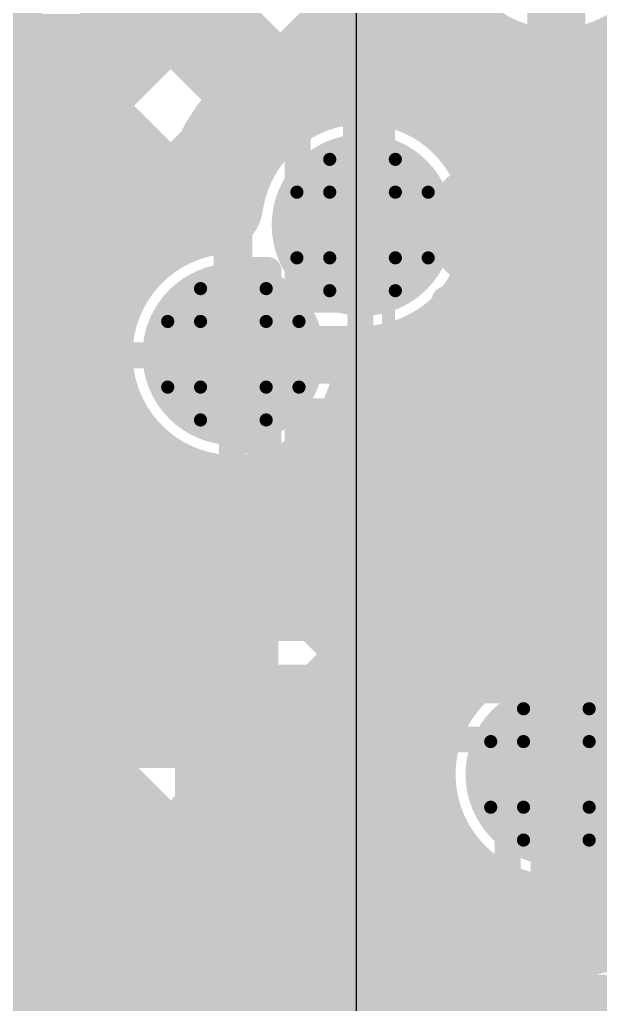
# Model space of a CAD drawing. Header units: millimetres. Extents: x 13 to 259, y -2 to 326.
# Drawn here: x 138.998 to 141.245, y 76.286 to 80.094 of the extents above; entities that cross this region are included whole.
import ezdxf

# ---------------------------------------------------------------- set-up
doc = ezdxf.new("R2010")
doc.units = ezdxf.units.MM
for name, color, linetype in [('BottomLayer', 5, 'Continuous'), ('BottomOverlay', 54, 'Continuous'), ('BottomPaste', 16, 'Continuous'), ('BottomSolder', 6, 'Continuous'), ('ConnectLayer', 7, 'Continuous'), ('DrillDrawing', 1, 'Continuous'), ('Mechanical14', 56, 'Continuous'), ('Mechanical16', 56, 'Continuous'), ('Mechanical8', 56, 'Continuous'), ('MidLayer1', 16, 'Continuous'), ('MidLayer2', 76, 'Continuous'), ('MidLayer3', 90, 'Continuous'), ('MidLayer4', 156, 'Continuous'), ('MidLayer5', 130, 'Continuous'), ('MidLayer6', 216, 'Continuous'), ('MultiLayer', 9, 'Continuous'), ('TopLayer', 1, 'Continuous'), ('TopSolder', 216, 'Continuous')]:
    doc.layers.add(name, color=color, linetype=linetype)

# ---------------------------------------------------------------- blocks, each defined once
blk = doc.blocks.new('QFN50P400X400X80_21N_S275_B_89')
at = {"layer": 'BottomLayer', "const_width": 0.2999994}
for points in [[(2.25000058, 1.00000054), (1.75000158, 1.00000054)], [(2.25000058, 0.499999), (1.75000158, 0.499999)], [(2.25000058, 0), (1.75000158, 0)], [(2.25000058, -0.499999), (1.75000158, -0.499999)], [(2.25000058, -1.00000054), (1.75000158, -1.00000054)]]:
    blk.add_lwpolyline(points, dxfattribs=at)
at = {"layer": 'BottomLayer', "const_width": 0.1499997}
for points in [[(1.675003, 1.00000054, 1), (1.82500016, 1.00000054, 1)], [(2.175002, 1.00000054, 1), (2.32499916, 1.00000054, 1)], [(1.675003, 0.499999, 1), (1.82500016, 0.499999, 1)], [(2.175002, 0.499999, 1), (2.32499916, 0.499999, 1)], [(1.675003, 0, 1), (1.82500016, 0, 1)], [(2.175002, 0, 1), (2.32499916, 0, 1)], [(1.675003, -0.499999, 1), (1.82500016, -0.499999, 1)], [(2.175002, -0.499999, 1), (2.32499916, -0.499999, 1)], [(1.675003, -1.00000054, 1), (1.82500016, -1.00000054, 1)], [(2.175002, -1.00000054, 1), (2.32499916, -1.00000054, 1)]]:
    blk.add_lwpolyline(points, format="xyb", close=True, dxfattribs=at)
at = {"layer": 'BottomOverlay', "const_width": 0.1999996}
for points in [[(2.00000108, 2.00000108), (1.49999954, 2.00000108)], [(2.00000108, 2.00000108), (2.00000108, 1.49999954)]]:
    blk.add_lwpolyline(points, dxfattribs=at)
at = {"layer": 'BottomOverlay', "const_width": 0.0999998}
for points in [[(1.95000118, 2.00000108, 1), (2.05000098, 2.00000108, 1)], [(1.95000118, 2.00000108, 1), (2.05000098, 2.00000108, 1)], [(1.95000118, 1.49999954, 1), (2.05000098, 1.49999954, 1)]]:
    blk.add_lwpolyline(points, format="xyb", close=True, dxfattribs=at)
at = {"layer": 'BottomPaste', "const_width": 0.2999994}
for points in [[(2.25000058, 1.00000054), (1.75000158, 1.00000054)], [(2.25000058, 0.499999), (1.75000158, 0.499999)], [(2.25000058, 0), (1.75000158, 0)], [(2.25000058, -0.499999), (1.75000158, -0.499999)], [(2.25000058, -1.00000054), (1.75000158, -1.00000054)]]:
    blk.add_lwpolyline(points, dxfattribs=at)
at = {"layer": 'BottomPaste', "const_width": 0.1499997}
for points in [[(1.675003, 1.00000054, 1), (1.82500016, 1.00000054, 1)], [(2.175002, 1.00000054, 1), (2.32499916, 1.00000054, 1)], [(1.675003, 0.499999, 1), (1.82500016, 0.499999, 1)], [(2.175002, 0.499999, 1), (2.32499916, 0.499999, 1)], [(1.675003, 0, 1), (1.82500016, 0, 1)], [(2.175002, 0, 1), (2.32499916, 0, 1)], [(1.675003, -0.499999, 1), (1.82500016, -0.499999, 1)], [(2.175002, -0.499999, 1), (2.32499916, -0.499999, 1)], [(1.675003, -1.00000054, 1), (1.82500016, -1.00000054, 1)], [(2.175002, -1.00000054, 1), (2.32499916, -1.00000054, 1)]]:
    blk.add_lwpolyline(points, format="xyb", close=True, dxfattribs=at)
at = {"layer": 'BottomSolder', "const_width": 0.5031994}
for points in [[(2.25000058, 1.00000054), (1.75000158, 1.00000054)], [(2.25000058, 0.499999), (1.75000158, 0.499999)], [(2.25000058, 0), (1.75000158, 0)], [(2.25000058, -0.499999), (1.75000158, -0.499999)], [(2.25000058, -1.00000054), (1.75000158, -1.00000054)]]:
    blk.add_lwpolyline(points, dxfattribs=at)
at = {"layer": 'BottomSolder', "const_width": 0.2515997}
for points in [[(1.624203, 1.00000054, 1), (1.87580016, 1.00000054, 1)], [(2.124202, 1.00000054, 1), (2.37579916, 1.00000054, 1)], [(1.624203, 0.499999, 1), (1.87580016, 0.499999, 1)], [(2.124202, 0.499999, 1), (2.37579916, 0.499999, 1)], [(1.624203, 0, 1), (1.87580016, 0, 1)], [(2.124202, 0, 1), (2.37579916, 0, 1)], [(1.624203, -0.499999, 1), (1.87580016, -0.499999, 1)], [(2.124202, -0.499999, 1), (2.37579916, -0.499999, 1)], [(1.624203, -1.00000054, 1), (1.87580016, -1.00000054, 1)], [(2.124202, -1.00000054, 1), (2.37579916, -1.00000054, 1)]]:
    blk.add_lwpolyline(points, format="xyb", close=True, dxfattribs=at)
at = {"layer": 'Mechanical14', "const_width": 0.0999998}
for points in [[(2.00000108, 2.00000108), (-2.00000108, 2.00000108)], [(2.00000108, 2.00000108), (2.00000108, -2.00000108)]]:
    blk.add_lwpolyline(points, dxfattribs=at)
at = {"layer": 'Mechanical14', "const_width": 0.0499999}
blk.add_lwpolyline([(1.9750024, 2.00000108, 1), (2.02499976, 2.00000108, 1)], format="xyb", close=True, dxfattribs=at)
blk.add_lwpolyline([(1.9750024, 2.00000108, 1), (2.02499976, 2.00000108, 1)], format="xyb", close=True, dxfattribs=at)
at = {"layer": 'Mechanical16', "const_width": 0.0499999}
blk.add_lwpolyline([(2.64999978, 2.64999978), (2.64999978, -2.64999978)], dxfattribs=at)
blk = doc.blocks.new('SAMTEC_ASP_127797_01_185')
at = {"layer": 'Mechanical14', "const_width": 0.0999998}
for points in [[(23.1648127, 5.74040254), (22.5552127, 5.74040254)], [(23.1648127, 5.74040254), (22.5552127, 5.74040254)], [(22.5552127, 5.59943254), (22.5552127, 5.74040254)], [(23.1648127, 5.59943254), (23.1648127, 5.74040254)], [(24.4348127, 5.74040254), (23.8252127, 5.74040254)], [(24.4348127, 5.74040254), (23.8252127, 5.74040254)], [(23.8252127, 5.59943254), (23.8252127, 5.74040254)], [(24.4348127, 5.59943254), (24.4348127, 5.74040254)], [(26.94941524, 5.74040254), (25.0952127, 5.74040254)], [(25.0952127, 5.59943254), (25.0952127, 5.74040254)], [(22.5552127, 5.59943254), (22.4409127, 5.59943254)], [(22.4409127, 5.24383254), (22.4409127, 5.59943254)], [(23.2791127, 5.59943254), (23.1648127, 5.59943254)], [(23.2791127, 5.24383254), (23.2791127, 5.59943254)], [(23.8252127, 5.59943254), (23.7109127, 5.59943254)], [(23.7109127, 5.24383254), (23.7109127, 5.59943254)], [(24.5491127, 5.59943254), (24.4348127, 5.59943254)], [(24.5491127, 5.24383254), (24.5491127, 5.59943254)], [(25.0952127, 5.59943254), (24.9809127, 5.59943254)], [(24.9809127, 5.24383254), (24.9809127, 5.59943254)], [(23.2791127, 5.486402539999999), (22.4409127, 5.486402539999999)], [(23.2791127, 5.486402539999999), (22.4409127, 5.486402539999999)], [(24.5491127, 5.486402539999999), (23.7109127, 5.486402539999999)], [(24.5491127, 5.486402539999999), (23.7109127, 5.486402539999999)], [(26.69541524, 5.486402539999999), (24.9809127, 5.486402539999999)], [(26.69541524, 5.486402539999999), (24.9809127, 5.486402539999999)], [(22.4409127, 5.24383254), (22.0091127, 5.24383254)], [(23.7109127, 5.24383254), (23.2791127, 5.24383254)], [(24.9809127, 5.24383254), (24.5491127, 5.24383254)], [(22.4409127, 4.91617254), (22.0091127, 4.91617254)], [(22.4409127, 4.56057254), (22.4409127, 4.91617254)], [(23.2791127, 4.56057254), (23.2791127, 4.91617254)], [(23.7109127, 4.91617254), (23.2791127, 4.91617254)], [(23.7109127, 4.56057254), (23.7109127, 4.91617254)], [(24.5491127, 4.56057254), (24.5491127, 4.91617254)], [(24.9809127, 4.91617254), (24.5491127, 4.91617254)], [(24.9809127, 4.56057254), (24.9809127, 4.91617254)], [(23.2791127, 4.67360254), (22.4409127, 4.67360254)], [(24.5491127, 4.67360254), (23.7109127, 4.67360254)], [(25.90801524, 4.67360254), (24.9809127, 4.67360254)], [(25.90801524, 2.94640254), (25.90801524, 4.67360254)], [(25.90801524, 2.94640254), (25.90801524, 4.67360254)], [(22.5552127, 4.56057254), (22.4409127, 4.56057254)], [(22.5552127, 4.41960254), (22.5552127, 4.56057254)], [(23.1648127, 4.41960254), (23.1648127, 4.56057254)], [(23.2791127, 4.56057254), (23.1648127, 4.56057254)], [(23.8252127, 4.56057254), (23.7109127, 4.56057254)], [(23.8252127, 4.41960254), (23.8252127, 4.56057254)], [(24.4348127, 4.41960254), (24.4348127, 4.56057254)], [(24.5491127, 4.56057254), (24.4348127, 4.56057254)], [(25.0952127, 4.56057254), (24.9809127, 4.56057254)], [(25.0952127, 4.41960254), (25.0952127, 4.56057254)], [(23.1648127, 4.41960254), (22.5552127, 4.41960254)], [(24.4348127, 4.41960254), (23.8252127, 4.41960254)], [(25.6540127, 4.41960254), (25.0952127, 4.41960254)], [(25.6540127, 3.20040254), (25.6540127, 4.41960254)], [(25.6540127, 3.20040254), (25.6540127, 4.41960254)]]:
    blk.add_lwpolyline(points, dxfattribs=at)
at = {"layer": 'Mechanical14', "const_width": 0.0499999}
for points in [[(22.53021402, 5.74040254, 1), (22.58021138, 5.74040254, 1)], [(22.53021402, 5.74040254, 1), (22.58021138, 5.74040254, 1)], [(22.53021402, 5.74040254, 1), (22.58021138, 5.74040254, 1)], [(23.13981402, 5.74040254, 1), (23.18981138, 5.74040254, 1)], [(23.13981402, 5.74040254, 1), (23.18981138, 5.74040254, 1)], [(23.13981402, 5.74040254, 1), (23.18981138, 5.74040254, 1)], [(23.80021402, 5.74040254, 1), (23.85021138, 5.74040254, 1)], [(23.80021402, 5.74040254, 1), (23.85021138, 5.74040254, 1)], [(23.80021402, 5.74040254, 1), (23.85021138, 5.74040254, 1)], [(24.40981402, 5.74040254, 1), (24.45981138, 5.74040254, 1)], [(24.40981402, 5.74040254, 1), (24.45981138, 5.74040254, 1)], [(24.40981402, 5.74040254, 1), (24.45981138, 5.74040254, 1)], [(25.07021402, 5.74040254, 1), (25.12021138, 5.74040254, 1)], [(25.07021402, 5.74040254, 1), (25.12021138, 5.74040254, 1)], [(22.41591402, 5.59943254, 1), (22.46591138, 5.59943254, 1)], [(22.41591402, 5.59943254, 1), (22.46591138, 5.59943254, 1)], [(22.53021402, 5.59943254, 1), (22.58021138, 5.59943254, 1)], [(22.53021402, 5.59943254, 1), (22.58021138, 5.59943254, 1)], [(23.13981402, 5.59943254, 1), (23.18981138, 5.59943254, 1)], [(23.13981402, 5.59943254, 1), (23.18981138, 5.59943254, 1)], [(23.25411402, 5.59943254, 1), (23.30411138, 5.59943254, 1)], [(23.25411402, 5.59943254, 1), (23.30411138, 5.59943254, 1)], [(23.68591402, 5.59943254, 1), (23.73591138, 5.59943254, 1)], [(23.68591402, 5.59943254, 1), (23.73591138, 5.59943254, 1)], [(23.80021402, 5.59943254, 1), (23.85021138, 5.59943254, 1)], [(23.80021402, 5.59943254, 1), (23.85021138, 5.59943254, 1)], [(24.40981402, 5.59943254, 1), (24.45981138, 5.59943254, 1)], [(24.40981402, 5.59943254, 1), (24.45981138, 5.59943254, 1)], [(24.52411402, 5.59943254, 1), (24.57411138, 5.59943254, 1)], [(24.52411402, 5.59943254, 1), (24.57411138, 5.59943254, 1)], [(24.95591402, 5.59943254, 1), (25.00591138, 5.59943254, 1)], [(24.95591402, 5.59943254, 1), (25.00591138, 5.59943254, 1)], [(25.07021402, 5.59943254, 1), (25.12021138, 5.59943254, 1)], [(25.07021402, 5.59943254, 1), (25.12021138, 5.59943254, 1)], [(22.41591402, 5.486402539999999, 1), (22.46591138, 5.486402539999999, 1)], [(22.41591402, 5.486402539999999, 1), (22.46591138, 5.486402539999999, 1)], [(23.25411402, 5.486402539999999, 1), (23.30411138, 5.486402539999999, 1)], [(23.25411402, 5.486402539999999, 1), (23.30411138, 5.486402539999999, 1)], [(23.68591402, 5.486402539999999, 1), (23.73591138, 5.486402539999999, 1)], [(23.68591402, 5.486402539999999, 1), (23.73591138, 5.486402539999999, 1)], [(24.52411402, 5.486402539999999, 1), (24.57411138, 5.486402539999999, 1)], [(24.52411402, 5.486402539999999, 1), (24.57411138, 5.486402539999999, 1)], [(24.95591402, 5.486402539999999, 1), (25.00591138, 5.486402539999999, 1)], [(24.95591402, 5.486402539999999, 1), (25.00591138, 5.486402539999999, 1)], [(22.41591402, 5.24383254, 1), (22.46591138, 5.24383254, 1)], [(22.41591402, 5.24383254, 1), (22.46591138, 5.24383254, 1)], [(23.25411402, 5.24383254, 1), (23.30411138, 5.24383254, 1)], [(23.25411402, 5.24383254, 1), (23.30411138, 5.24383254, 1)], [(23.68591402, 5.24383254, 1), (23.73591138, 5.24383254, 1)], [(23.68591402, 5.24383254, 1), (23.73591138, 5.24383254, 1)], [(24.52411402, 5.24383254, 1), (24.57411138, 5.24383254, 1)], [(24.52411402, 5.24383254, 1), (24.57411138, 5.24383254, 1)], [(24.95591402, 5.24383254, 1), (25.00591138, 5.24383254, 1)], [(24.95591402, 5.24383254, 1), (25.00591138, 5.24383254, 1)], [(22.41591402, 4.91617254, 1), (22.46591138, 4.91617254, 1)], [(22.41591402, 4.91617254, 1), (22.46591138, 4.91617254, 1)], [(23.25411402, 4.91617254, 1), (23.30411138, 4.91617254, 1)], [(23.25411402, 4.91617254, 1), (23.30411138, 4.91617254, 1)], [(23.68591402, 4.91617254, 1), (23.73591138, 4.91617254, 1)], [(23.68591402, 4.91617254, 1), (23.73591138, 4.91617254, 1)], [(24.52411402, 4.91617254, 1), (24.57411138, 4.91617254, 1)], [(24.52411402, 4.91617254, 1), (24.57411138, 4.91617254, 1)], [(24.95591402, 4.91617254, 1), (25.00591138, 4.91617254, 1)], [(24.95591402, 4.91617254, 1), (25.00591138, 4.91617254, 1)], [(22.41591402, 4.67360254, 1), (22.46591138, 4.67360254, 1)], [(23.25411402, 4.67360254, 1), (23.30411138, 4.67360254, 1)], [(23.68591402, 4.67360254, 1), (23.73591138, 4.67360254, 1)], [(24.52411402, 4.67360254, 1), (24.57411138, 4.67360254, 1)], [(24.95591402, 4.67360254, 1), (25.00591138, 4.67360254, 1)], [(25.88301656, 4.67360254, 1), (25.93301392, 4.67360254, 1)], [(25.88301656, 4.67360254, 1), (25.93301392, 4.67360254, 1)], [(25.88301656, 4.67360254, 1), (25.93301392, 4.67360254, 1)], [(22.41591402, 4.56057254, 1), (22.46591138, 4.56057254, 1)], [(22.41591402, 4.56057254, 1), (22.46591138, 4.56057254, 1)], [(22.53021402, 4.56057254, 1), (22.58021138, 4.56057254, 1)], [(22.53021402, 4.56057254, 1), (22.58021138, 4.56057254, 1)], [(23.13981402, 4.56057254, 1), (23.18981138, 4.56057254, 1)], [(23.13981402, 4.56057254, 1), (23.18981138, 4.56057254, 1)], [(23.25411402, 4.56057254, 1), (23.30411138, 4.56057254, 1)], [(23.25411402, 4.56057254, 1), (23.30411138, 4.56057254, 1)], [(23.68591402, 4.56057254, 1), (23.73591138, 4.56057254, 1)], [(23.68591402, 4.56057254, 1), (23.73591138, 4.56057254, 1)], [(23.80021402, 4.56057254, 1), (23.85021138, 4.56057254, 1)], [(23.80021402, 4.56057254, 1), (23.85021138, 4.56057254, 1)], [(24.40981402, 4.56057254, 1), (24.45981138, 4.56057254, 1)], [(24.40981402, 4.56057254, 1), (24.45981138, 4.56057254, 1)], [(24.52411402, 4.56057254, 1), (24.57411138, 4.56057254, 1)], [(24.52411402, 4.56057254, 1), (24.57411138, 4.56057254, 1)], [(24.95591402, 4.56057254, 1), (25.00591138, 4.56057254, 1)], [(24.95591402, 4.56057254, 1), (25.00591138, 4.56057254, 1)], [(25.07021402, 4.56057254, 1), (25.12021138, 4.56057254, 1)], [(25.07021402, 4.56057254, 1), (25.12021138, 4.56057254, 1)], [(22.53021402, 4.41960254, 1), (22.58021138, 4.41960254, 1)], [(22.53021402, 4.41960254, 1), (22.58021138, 4.41960254, 1)], [(23.13981402, 4.41960254, 1), (23.18981138, 4.41960254, 1)], [(23.13981402, 4.41960254, 1), (23.18981138, 4.41960254, 1)], [(23.80021402, 4.41960254, 1), (23.85021138, 4.41960254, 1)], [(23.80021402, 4.41960254, 1), (23.85021138, 4.41960254, 1)], [(24.40981402, 4.41960254, 1), (24.45981138, 4.41960254, 1)], [(24.40981402, 4.41960254, 1), (24.45981138, 4.41960254, 1)], [(25.07021402, 4.41960254, 1), (25.12021138, 4.41960254, 1)], [(25.07021402, 4.41960254, 1), (25.12021138, 4.41960254, 1)], [(25.62901402, 4.41960254, 1), (25.67901138, 4.41960254, 1)], [(25.62901402, 4.41960254, 1), (25.67901138, 4.41960254, 1)], [(25.62901402, 4.41960254, 1), (25.67901138, 4.41960254, 1)]]:
    blk.add_lwpolyline(points, format="xyb", close=True, dxfattribs=at)
at = {"layer": 'Mechanical8', "const_width": 0.0999998}
for points in [[(22.2250127, 3.17500254), (22.2250127, 4.17500308)], [(23.4950127, 3.17500254), (23.4950127, 4.17500308)], [(24.7650127, 3.17500254), (24.7650127, 4.17500308)]]:
    blk.add_lwpolyline(points, dxfattribs=at)
at = {"layer": 'Mechanical8', "const_width": 0.0499999}
for points in [[(22.20001402, 4.17500308, 1), (22.25001138, 4.17500308, 1)], [(23.47001402, 4.17500308, 1), (23.52001138, 4.17500308, 1)], [(24.74001402, 4.17500308, 1), (24.79001138, 4.17500308, 1)]]:
    blk.add_lwpolyline(points, format="xyb", close=True, dxfattribs=at)

msp = doc.modelspace()

# ---------------------------------------------------------------- linework, layer by layer
at = {"layer": 'BottomLayer', "const_width": 0.22352}
for points in [[(141.07504678, 79.80001057999999), (141.07504678, 80.45000927999999)], [(140.32504574, 79.30000904), (141.07504678, 79.30000904)], [(139.82504674, 78.80001004), (139.82680696, 78.79824982)], [(141.07328656, 78.79824982), (141.07504678, 78.80001004)], [(139.82680696, 78.79824982), (141.07328656, 78.79824982)], [(141.07504678, 77.17500948), (141.07504678, 77.8000095)]]:
    msp.add_lwpolyline(points, dxfattribs=at)
at = {"layer": 'BottomLayer'}
for points, const_width in [([(141.01916678, 79.80001057999999, 1), (141.13092678, 79.80001057999999, 1)], 0.11176), ([(140.20004726, 79.30000904, 1), (140.45004422, 79.30000904, 1)], 0.2499995), ([(140.26916574, 79.30000904, 1), (140.38092574, 79.30000904, 1)], 0.11176), ([(141.01916678, 79.30000904, 1), (141.13092678, 79.30000904, 1)], 0.11176), ([(139.70004826, 78.80001004, 1), (139.95004522, 78.80001004, 1)], 0.2499995), ([(139.76916674, 78.80001004, 1), (139.88092674, 78.80001004, 1)], 0.11176), ([(141.01916678, 78.80001004, 1), (141.13092678, 78.80001004, 1)], 0.11176), ([(139.77092696, 78.79824982, 1), (139.88268696, 78.79824982, 1)], 0.11176), ([(139.77092696, 78.79824982, 1), (139.88268696, 78.79824982, 1)], 0.11176), ([(141.01740656, 78.79824982, 1), (141.12916656, 78.79824982, 1)], 0.11176), ([(141.01740656, 78.79824982, 1), (141.12916656, 78.79824982, 1)], 0.11176), ([(141.01916678, 77.8000095, 1), (141.13092678, 77.8000095, 1)], 0.11176), ([(140.9500483, 77.17500948, 1), (141.20004526, 77.17500948, 1)], 0.2499995), ([(141.01916678, 77.17500948, 1), (141.13092678, 77.17500948, 1)], 0.11176)]:
    msp.add_lwpolyline(points, format="xyb", close=True, dxfattribs=dict(at, const_width=const_width))
at = {"layer": 'BottomSolder'}
msp.add_line((140.30004706, 81.45000981999999), (140.30004706, 76.10001036), dxfattribs=at)
at = {"layer": 'BottomSolder', "const_width": 0.3515995}
for points in [[(140.14924726, 79.30000904, 1), (140.50084422, 79.30000904, 1)], [(139.64924826, 78.80001004, 1), (140.00084522, 78.80001004, 1)], [(140.8992483, 77.17500948, 1), (141.25084526, 77.17500948, 1)]]:
    msp.add_lwpolyline(points, format="xyb", close=True, dxfattribs=at)
at = {"layer": 'ConnectLayer'}
msp.add_line((140.30004706, 81.45000981999999), (140.30004706, 76.10001036), dxfattribs=at)
at = {"layer": 'ConnectLayer', "const_width": 0.3999992}
for points in [[(118.79255896, 97.58180128), (145.13870388, 71.23565636)], [(118.79255896, 97.58180128), (145.13870388, 71.23565636)], [(127.29691838, 92.47143304), (139.9856992, 79.78265222)], [(127.29691838, 92.47143304), (139.9856992, 79.78265222)], [(130.1785306, 89.58982082), (139.9856992, 79.78265222)], [(128.48153628, 87.8928265), (140.7885805, 75.58577973999999)], [(133.52060926, 87.09626979999999), (144.7915951, 75.82528396)], [(133.52060926, 87.09626979999999), (144.7915951, 75.82528396)], [(133.52060926, 87.09626979999999), (140.98912874, 79.62775031999999)], [(134.02774566, 84.89207812), (139.58213892, 79.33768486)], [(134.02774566, 84.89207812), (139.58213892, 79.33768486)], [(134.02774566, 84.89207812), (139.58213892, 79.33768486)], [(131.70556336, 73.15715619999999), (143.17096842, 84.62256126)], [(131.70556336, 73.15715619999999), (143.17096842, 84.62256126)], [(137.91341734, 79.36501018), (143.17096842, 84.62256126)], [(137.48464756, 78.08771275999999), (143.46211338, 84.06517858)], [(137.48464756, 78.08771275999999), (143.46211338, 84.06517858)], [(138.76194498, 79.36501018), (143.46211338, 84.06517858)], [(134.07191626, 83.99949926), (139.23610456, 78.83531095999999)], [(134.07191626, 83.99949926), (139.23610456, 78.83531095999999)], [(134.07191626, 83.99949926), (139.23610456, 78.83531095999999)], [(133.8316983, 83.39118958), (141.48518566, 75.73770222)], [(133.8316983, 83.39118958), (141.48518566, 75.73770222)], [(133.8316983, 83.39118958), (140.98504696, 76.23784092)], [(136.17410662, 82.74571716), (139.58213892, 79.33768486)], [(137.02263426, 82.74571716), (139.9856992, 79.78265222)], [(137.8711619, 82.74571716), (141.25186888, 79.36501018)], [(134.1341869, 75.58577973999999), (140.98504696, 82.4366398)], [(141.34116004, 77.70158703999999), (145.5246137, 81.88504069999999)], [(141.34116004, 77.70158703999999), (145.5246137, 81.88504069999999)], [(137.48464756, 78.08771275999999), (140.98504696, 81.58811216)], [(135.09752, 73.15500227999999), (143.25594666, 81.31342894)], [(135.09752, 73.15500227999999), (143.25594666, 81.31342894)], [(141.3075279, 79.36501018), (143.25594666, 81.31342894)], [(135.5460586, 72.75501324), (143.85152586, 81.0604805)], [(135.5460586, 72.75501324), (143.85152586, 81.0604805)], [(140.0839718, 79.83850936), (140.51373472, 80.26827228)], [(140.0839718, 79.83850936), (140.51373472, 80.26827228)], [(140.0839718, 79.83850936), (140.51373472, 80.26827228)], [(140.0839718, 79.83850936), (140.51373472, 80.26827228)], [(140.77528868, 79.68129859999999), (140.96445772, 79.87046764)], [(140.77528868, 79.68129859999999), (140.96445772, 79.87046764)], [(140.77528868, 79.68129859999999), (140.96445772, 79.87046764)], [(140.77528868, 79.68129859999999), (140.96445772, 79.87046764)], [(136.29852598, 70.9618977), (145.12364422, 79.78701594)], [(136.29852598, 70.9618977), (145.12364422, 79.78701594)], [(140.98504696, 78.03854598), (140.98504696, 79.5614741)], [(139.5839728, 79.33851036), (139.78654542, 79.54108298)], [(139.5839728, 79.33851036), (139.78654542, 79.54108298)], [(139.5839728, 79.33851036), (139.78654542, 79.54108298)], [(139.5839728, 79.33851036), (139.78654542, 79.54108298)], [(137.89431908, 79.36501018), (139.23557878, 79.36501018)], [(140.911453, 79.36501018), (142.4855799, 79.36501018)], [(137.52829746, 75.58577973999999), (140.98504696, 79.04252924)], [(137.88413368, 77.63867124), (139.28654642, 79.04108398)], [(137.88413368, 77.63867124), (139.28654642, 79.04108398)], [(137.88413368, 77.63867124), (139.28654642, 79.04108398)], [(140.80768892, 78.9606625), (143.76390602, 76.0044454)], [(140.80768892, 78.9606625), (143.76390602, 76.0044454)], [(140.80768892, 78.9606625), (140.98504696, 78.78330446)], [(137.89431908, 78.82501126), (139.23557878, 78.82501126)], [(139.1997216, 68.24001338), (139.1997216, 78.82501126)], [(140.67501202, 78.82501126), (142.4855799, 78.82501126)], [(140.999718, 77.76017976), (140.999718, 78.82501126)], [(140.3997192, 68.24001338), (140.3997192, 78.66640604)], [(137.8615861, 78.5998428), (139.2700415, 78.5998428)], [(140.38005198, 78.5998428), (142.52004262, 78.5998428)], [(140.36272156, 78.55710221999999), (141.16112992, 77.75869386)], [(140.36272156, 78.55710221999999), (141.16112992, 77.75869386)], [(140.36272156, 78.55710221999999), (140.99775966, 77.92206412)], [(136.426956, 75.33296591999999), (139.44375718, 78.3497671)], [(136.426956, 75.33296591999999), (139.44375718, 78.3497671)], [(136.67976982, 75.58577973999999), (139.44375718, 78.3497671)], [(138.3768251, 75.58577973999999), (140.98504696, 78.19400159999999)], [(139.7997204, 68.24001338), (139.7997204, 78.21055478)], [(139.86034766, 78.21106786), (140.57820754, 77.49320798)], [(139.86034766, 78.21106786), (140.57820754, 77.49320798)], [(139.86034766, 78.21106786), (140.57820754, 77.49320798)], [(138.92619154, 77.999844), (141.51154832, 77.999844)], [(137.88338438, 77.64244822), (143.4619559, 72.0638767)], [(137.88338438, 77.64244822), (143.4619559, 72.0638767)], [(137.88338438, 77.64244822), (139.94005286, 75.58577973999999)], [(139.15146414, 77.3998452), (140.52956654, 77.3998452)], [(135.90564894, 72.26607594), (140.54846922, 76.90889622)], [(135.90564894, 72.26607594), (140.54846922, 76.90889622)], [(139.22535274, 75.58577973999999), (140.54846922, 76.90889622)], [(68.24004386, 76.79984639999999), (140.61968828, 76.79984639999999)], [(141.39324528, 76.67817024), (141.8162137, 76.25520182)], [(141.39324528, 76.67817024), (141.8162137, 76.25520182)], [(136.16685238, 71.67875174), (141.07311384, 76.58501319999999)], [(136.16685238, 71.67875174), (141.07311384, 76.58501319999999)], [(140.98504696, 75.58577973999999), (140.98504696, 76.59191437999999)], [(140.999718, 68.24001338), (140.999718, 76.5898392)], [(140.07388038, 75.58577973999999), (140.98504696, 76.49694631999999)], [(68.24004386, 76.1998476), (141.72486514, 76.1998476)]]:
    msp.add_lwpolyline(points, dxfattribs=at)
at = {"layer": 'ConnectLayer'}
for points, const_width in [([(141.6650456, 80.45000927999999, 1), (140.48504796, 80.45000927999999, 1)], 0.3999992), ([(141.6650456, 80.45000927999999, 1), (140.48504796, 80.45000927999999, 1)], 0.3999992), ([(141.6650456, 80.45000927999999, 1), (140.48504796, 80.45000927999999, 1)], 0.3999992), ([(140.41373492, 80.26827228, 1), (140.61373452, 80.26827228, 1)], 0.1999996), ([(140.41373492, 80.26827228, 1), (140.61373452, 80.26827228, 1)], 0.1999996), ([(140.41373492, 80.26827228, 1), (140.61373452, 80.26827228, 1)], 0.1999996), ([(140.41373492, 80.26827228, 1), (140.61373452, 80.26827228, 1)], 0.1999996), ([(140.86445792, 79.87046764, 1), (141.06445752, 79.87046764, 1)], 0.1999996), ([(140.86445792, 79.87046764, 1), (141.06445752, 79.87046764, 1)], 0.1999996), ([(140.86445792, 79.87046764, 1), (141.06445752, 79.87046764, 1)], 0.1999996), ([(140.86445792, 79.87046764, 1), (141.06445752, 79.87046764, 1)], 0.1999996), ([(140.89939816, 79.86487964, 1), (141.09939776, 79.86487964, 1)], 0.1999996), ([(140.89939816, 79.86487964, 1), (141.09939776, 79.86487964, 1)], 0.1999996), ([(140.89939816, 79.86487964, 1), (141.09939776, 79.86487964, 1)], 0.1999996), ([(139.983972, 79.83850936, 1), (140.1839716, 79.83850936, 1)], 0.1999996), ([(139.983972, 79.83850936, 1), (140.1839716, 79.83850936, 1)], 0.1999996), ([(139.983972, 79.83850936, 1), (140.1839716, 79.83850936, 1)], 0.1999996), ([(139.983972, 79.83850936, 1), (140.1839716, 79.83850936, 1)], 0.1999996), ([(139.8856994, 79.78265222, 1), (140.085699, 79.78265222, 1)], 0.1999996), ([(139.8856994, 79.78265222, 1), (140.085699, 79.78265222, 1)], 0.1999996), ([(139.8856994, 79.78265222, 1), (140.085699, 79.78265222, 1)], 0.1999996), ([(139.8856994, 79.78265222, 1), (140.085699, 79.78265222, 1)], 0.1999996), ([(140.92906028, 79.77500936, 1), (141.12905988, 79.77500936, 1)], 0.1999996), ([(140.92906028, 79.77500936, 1), (141.12905988, 79.77500936, 1)], 0.1999996), ([(140.92906028, 79.77500936, 1), (141.12905988, 79.77500936, 1)], 0.1999996), ([(140.92906028, 79.77500936, 1), (141.12905988, 79.77500936, 1)], 0.1999996), ([(140.67528888, 79.68129859999999, 1), (140.87528848, 79.68129859999999, 1)], 0.1999996), ([(140.67528888, 79.68129859999999, 1), (140.87528848, 79.68129859999999, 1)], 0.1999996), ([(140.67528888, 79.68129859999999, 1), (140.87528848, 79.68129859999999, 1)], 0.1999996), ([(140.67528888, 79.68129859999999, 1), (140.87528848, 79.68129859999999, 1)], 0.1999996), ([(140.88912894, 79.62775031999999, 1), (141.08912854, 79.62775031999999, 1)], 0.1999996), ([(140.88504716, 79.5614741, 1), (141.08504676, 79.5614741, 1)], 0.1999996), ([(140.88504716, 79.5614741, 1), (141.08504676, 79.5614741, 1)], 0.1999996), ([(140.88504716, 79.5614741, 1), (141.08504676, 79.5614741, 1)], 0.1999996), ([(139.68654562, 79.54108298, 1), (139.88654522, 79.54108298, 1)], 0.1999996), ([(139.68654562, 79.54108298, 1), (139.88654522, 79.54108298, 1)], 0.1999996), ([(139.68654562, 79.54108298, 1), (139.88654522, 79.54108298, 1)], 0.1999996), ([(139.68654562, 79.54108298, 1), (139.88654522, 79.54108298, 1)], 0.1999996), ([(139.13557898, 79.36501018, 1), (139.33557858, 79.36501018, 1)], 0.1999996), ([(139.13557898, 79.36501018, 1), (139.33557858, 79.36501018, 1)], 0.1999996), ([(139.13557898, 79.36501018, 1), (139.33557858, 79.36501018, 1)], 0.1999996), ([(139.64105422, 79.38399921999999, 1), (139.84105382, 79.38399921999999, 1)], 0.1999996), ([(139.64105422, 79.38399921999999, 1), (139.84105382, 79.38399921999999, 1)], 0.1999996), ([(139.64105422, 79.38399921999999, 1), (139.84105382, 79.38399921999999, 1)], 0.1999996), ([(139.64105422, 79.38399921999999, 1), (139.84105382, 79.38399921999999, 1)], 0.1999996), ([(139.64105676, 79.38400175999999, 1), (139.84105636, 79.38400175999999, 1)], 0.1999996), ([(139.64105676, 79.38400175999999, 1), (139.84105636, 79.38400175999999, 1)], 0.1999996), ([(139.64105676, 79.38400175999999, 1), (139.84105636, 79.38400175999999, 1)], 0.1999996), ([(139.64105676, 79.38400175999999, 1), (139.84105636, 79.38400175999999, 1)], 0.1999996), ([(140.8114532, 79.36501018, 1), (141.0114528, 79.36501018, 1)], 0.1999996), ([(140.8114532, 79.36501018, 1), (141.0114528, 79.36501018, 1)], 0.1999996), ([(141.15186908, 79.36501018, 1), (141.35186868, 79.36501018, 1)], 0.1999996), ([(141.2075281, 79.36501018, 1), (141.4075277, 79.36501018, 1)], 0.1999996), ([(139.48213912, 79.33768486, 1), (139.68213872, 79.33768486, 1)], 0.1999996), ([(139.48213912, 79.33768486, 1), (139.68213872, 79.33768486, 1)], 0.1999996), ([(139.48213912, 79.33768486, 1), (139.68213872, 79.33768486, 1)], 0.1999996), ([(139.48213912, 79.33768486, 1), (139.68213872, 79.33768486, 1)], 0.1999996), ([(139.483973, 79.33851036, 1), (139.6839726, 79.33851036, 1)], 0.1999996), ([(139.483973, 79.33851036, 1), (139.6839726, 79.33851036, 1)], 0.1999996), ([(139.483973, 79.33851036, 1), (139.6839726, 79.33851036, 1)], 0.1999996), ([(139.483973, 79.33851036, 1), (139.6839726, 79.33851036, 1)], 0.1999996), ([(139.40282, 79.29424578, 1), (139.6028196, 79.29424578, 1)], 0.1999996), ([(139.40282, 79.29424578, 1), (139.6028196, 79.29424578, 1)], 0.1999996), ([(139.40282, 79.29424578, 1), (139.6028196, 79.29424578, 1)], 0.1999996), ([(140.81504476, 79.30000904, 1), (141.01504436, 79.30000904, 1)], 0.1999996), ([(140.81504476, 79.30000904, 1), (141.01504436, 79.30000904, 1)], 0.1999996), ([(140.81504476, 79.30000904, 1), (141.01504436, 79.30000904, 1)], 0.1999996), ([(140.81504476, 79.30000904, 1), (141.01504436, 79.30000904, 1)], 0.1999996), ([(140.81504476, 79.30000904, 1), (141.01504436, 79.30000904, 1)], 0.1999996), ([(140.81504476, 79.30000904, 1), (141.01504436, 79.30000904, 1)], 0.1999996), ([(139.18654662, 79.04108398, 1), (139.38654622, 79.04108398, 1)], 0.1999996), ([(139.18654662, 79.04108398, 1), (139.38654622, 79.04108398, 1)], 0.1999996), ([(139.18654662, 79.04108398, 1), (139.38654622, 79.04108398, 1)], 0.1999996), ([(140.88504716, 79.04252924, 1), (141.08504676, 79.04252924, 1)], 0.1999996), ([(140.70768912, 78.9606625, 1), (140.90768872, 78.9606625, 1)], 0.1999996), ([(140.70768912, 78.9606625, 1), (140.90768872, 78.9606625, 1)], 0.1999996), ([(140.70768912, 78.9606625, 1), (140.90768872, 78.9606625, 1)], 0.1999996), ([(139.13610476, 78.83531095999999, 1), (139.33610436, 78.83531095999999, 1)], 0.1999996), ([(139.13610476, 78.83531095999999, 1), (139.33610436, 78.83531095999999, 1)], 0.1999996), ([(139.13610476, 78.83531095999999, 1), (139.33610436, 78.83531095999999, 1)], 0.1999996), ([(139.0997218, 78.82501126, 1), (139.2997214, 78.82501126, 1)], 0.1999996), ([(139.13557898, 78.82501126, 1), (139.33557858, 78.82501126, 1)], 0.1999996), ([(139.13557898, 78.82501126, 1), (139.33557858, 78.82501126, 1)], 0.1999996), ([(140.57501222, 78.82501126, 1), (140.77501182, 78.82501126, 1)], 0.1999996), ([(140.57501222, 78.82501126, 1), (140.77501182, 78.82501126, 1)], 0.1999996), ([(140.8997182, 78.82501126, 1), (141.0997178, 78.82501126, 1)], 0.1999996), ([(140.88504716, 78.78330446, 1), (141.08504676, 78.78330446, 1)], 0.1999996), ([(140.30903612, 78.71601731999999, 1), (140.50903572, 78.71601731999999, 1)], 0.1999996), ([(140.30903612, 78.71601731999999, 1), (140.50903572, 78.71601731999999, 1)], 0.1999996), ([(140.30903612, 78.71601731999999, 1), (140.50903572, 78.71601731999999, 1)], 0.1999996), ([(140.30903612, 78.71601731999999, 1), (140.50903572, 78.71601731999999, 1)], 0.1999996), ([(140.30903866, 78.71601986, 1), (140.50903826, 78.71601986, 1)], 0.1999996), ([(140.30903866, 78.71601986, 1), (140.50903826, 78.71601986, 1)], 0.1999996), ([(140.30903866, 78.71601986, 1), (140.50903826, 78.71601986, 1)], 0.1999996), ([(140.30903866, 78.71601986, 1), (140.50903826, 78.71601986, 1)], 0.1999996), ([(140.2997194, 78.66640604, 1), (140.499719, 78.66640604, 1)], 0.1999996), ([(139.1700417, 78.5998428, 1), (139.3700413, 78.5998428, 1)], 0.1999996), ([(140.28005218, 78.5998428, 1), (140.48005178, 78.5998428, 1)], 0.1999996), ([(140.26272176, 78.55710221999999, 1), (140.46272136, 78.55710221999999, 1)], 0.1999996), ([(140.26272176, 78.55710221999999, 1), (140.46272136, 78.55710221999999, 1)], 0.1999996), ([(140.26272176, 78.55710221999999, 1), (140.46272136, 78.55710221999999, 1)], 0.1999996), ([(139.34375738, 78.3497671, 1), (139.54375698, 78.3497671, 1)], 0.1999996), ([(139.34375738, 78.3497671, 1), (139.54375698, 78.3497671, 1)], 0.1999996), ([(139.34375738, 78.3497671, 1), (139.54375698, 78.3497671, 1)], 0.1999996), ([(139.6997206, 78.21055478, 1), (139.8997202, 78.21055478, 1)], 0.1999996), ([(139.76034786, 78.21106786, 1), (139.96034746, 78.21106786, 1)], 0.1999996), ([(139.76034786, 78.21106786, 1), (139.96034746, 78.21106786, 1)], 0.1999996), ([(139.76034786, 78.21106786, 1), (139.96034746, 78.21106786, 1)], 0.1999996), ([(140.88504716, 78.19400159999999, 1), (141.08504676, 78.19400159999999, 1)], 0.1999996), ([(139.16504806, 77.5257149, 1), (137.98505042, 77.5257149, 1)], 0.3999992), ([(140.88504716, 78.03854598, 1), (141.08504676, 78.03854598, 1)], 0.1999996), ([(140.88504716, 78.03854598, 1), (141.08504676, 78.03854598, 1)], 0.1999996), ([(140.88504716, 78.03854598, 1), (141.08504676, 78.03854598, 1)], 0.1999996), ([(138.82619174, 77.999844, 1), (139.02619134, 77.999844, 1)], 0.1999996), ([(140.89775986, 77.92206412, 1), (141.09775946, 77.92206412, 1)], 0.1999996), ([(140.92906028, 77.82501072, 1), (141.12905988, 77.82501072, 1)], 0.1999996), ([(140.92906028, 77.82501072, 1), (141.12905988, 77.82501072, 1)], 0.1999996), ([(141.6650456, 77.17500948, 1), (140.48504796, 77.17500948, 1)], 0.3999992), ([(141.6650456, 77.17500948, 1), (140.48504796, 77.17500948, 1)], 0.3999992), ([(141.6650456, 77.17500948, 1), (140.48504796, 77.17500948, 1)], 0.3999992), ([(140.8997182, 77.76017976, 1), (141.0997178, 77.76017976, 1)], 0.1999996), ([(140.90615202, 77.76097224, 1), (141.10615162, 77.76097224, 1)], 0.1999996), ([(141.06113012, 77.75869386, 1), (141.26112972, 77.75869386, 1)], 0.1999996), ([(141.06113012, 77.75869386, 1), (141.26112972, 77.75869386, 1)], 0.1999996), ([(141.24116024, 77.70158703999999, 1), (141.44115984, 77.70158703999999, 1)], 0.1999996), ([(141.24116024, 77.70158703999999, 1), (141.44115984, 77.70158703999999, 1)], 0.1999996), ([(139.06504826, 77.5257149, 1), (139.26504786, 77.5257149, 1)], 0.1999996), ([(140.47820774, 77.49320798, 1), (140.67820734, 77.49320798, 1)], 0.1999996), ([(140.47820774, 77.49320798, 1), (140.67820734, 77.49320798, 1)], 0.1999996), ([(140.47820774, 77.49320798, 1), (140.67820734, 77.49320798, 1)], 0.1999996), ([(139.05146434, 77.3998452, 1), (139.25146394, 77.3998452, 1)], 0.1999996), ([(140.42956674, 77.3998452, 1), (140.62956634, 77.3998452, 1)], 0.1999996), ([(140.38504816, 77.17500948, 1), (140.58504776, 77.17500948, 1)], 0.1999996), ([(140.38504816, 77.17500948, 1), (140.58504776, 77.17500948, 1)], 0.1999996), ([(140.38504816, 77.17500948, 1), (140.58504776, 77.17500948, 1)], 0.1999996), ([(140.44846942, 76.90889622, 1), (140.64846902, 76.90889622, 1)], 0.1999996), ([(140.44846942, 76.90889622, 1), (140.64846902, 76.90889622, 1)], 0.1999996), ([(140.44846942, 76.90889622, 1), (140.64846902, 76.90889622, 1)], 0.1999996), ([(140.51968848, 76.79984639999999, 1), (140.71968808, 76.79984639999999, 1)], 0.1999996), ([(141.29324548, 76.67817024, 1), (141.49324508, 76.67817024, 1)], 0.1999996), ([(141.29324548, 76.67817024, 1), (141.49324508, 76.67817024, 1)], 0.1999996), ([(140.88504716, 76.59191437999999, 1), (141.08504676, 76.59191437999999, 1)], 0.1999996), ([(140.88504716, 76.59191437999999, 1), (141.08504676, 76.59191437999999, 1)], 0.1999996), ([(140.8997182, 76.5898392, 1), (141.0997178, 76.5898392, 1)], 0.1999996), ([(140.97311404, 76.58501319999999, 1), (141.17311364, 76.58501319999999, 1)], 0.1999996), ([(140.97311404, 76.58501319999999, 1), (141.17311364, 76.58501319999999, 1)], 0.1999996), ([(140.88504716, 76.49694631999999, 1), (141.08504676, 76.49694631999999, 1)], 0.1999996), ([(140.88504716, 76.23784092, 1), (141.08504676, 76.23784092, 1)], 0.1999996)]:
    msp.add_lwpolyline(points, format="xyb", close=True, dxfattribs=dict(at, const_width=const_width))
at = {"layer": 'ConnectLayer', "const_width": 0.3999992}
for points in [[(140.99939796, 79.86487964, -0.8682072530585905), (140.98504696, 81.03310438)], [(139.74105656, 79.38400175999999, -0.9310116136263566), (140.91504456, 79.30000904)], [(139.74105656, 79.38400175999999, -0.9310116136263566), (140.91504456, 79.30000904)], [(139.74105656, 79.38400175999999, -0.9310116136263566), (140.91504456, 79.30000904)], [(139.74105656, 79.38400175999999, -0.880768632115728), (140.911453, 79.36501018)], [(141.02906008, 79.77500936, -0.04389913846499067), (140.99939796, 79.86487964)], [(141.02906008, 79.77500936, -0.04389913846499067), (140.99939796, 79.86487964)], [(140.98504696, 79.5614741, -0.101987159681122), (141.02906008, 79.77500936)], [(140.98504696, 79.5614741, -0.101987159681122), (141.02906008, 79.77500936)], [(140.40903592, 78.71601731999999, -1.997631251853915), (139.74105402, 79.38399921999999)], [(140.40903592, 78.71601731999999, -1.997631251853915), (139.74105402, 79.38399921999999)], [(140.40903592, 78.71601731999999, -1.997631251853915), (139.74105402, 79.38399921999999)], [(139.23557878, 79.36501018, -0.1301549114044402), (139.5028198, 79.29424578)], [(139.23557878, 79.36501018, -0.1301549114044402), (139.5028198, 79.29424578)], [(139.5028198, 79.29424578, -0.109158386692942), (139.74105402, 79.38399921999999)], [(140.91504456, 79.30000904, -0.3729676774212557), (140.40903846, 78.71601986)], [(140.91504456, 79.30000904, -0.3729676774212557), (140.40903846, 78.71601986)], [(140.91504456, 79.30000904, -0.3729676774212557), (140.40903846, 78.71601986)], [(140.40903592, 78.71601731999999, -0.9509916494333782), (139.23557878, 78.82501126)], [(140.67501202, 78.82501126, -0.1236586306240392), (140.40903846, 78.71601986)], [(141.02906008, 77.82501072, -0.1019871596811221), (140.98504696, 78.03854598)], [(141.02906008, 77.82501072, -0.1019871596811221), (140.98504696, 78.03854598)], [(140.98504696, 76.59191437999999, -0.8732779848898721), (141.00615182, 77.76097224)]]:
    msp.add_lwpolyline(points, format="xyb", dxfattribs=at)
at = {"layer": 'DrillDrawing', "const_width": 0.0508}
for points in [[(140.19804574, 79.42700904), (140.19804574, 79.55400904)], [(140.19804574, 79.55400904), (140.45204574, 79.55400904)], [(140.45204574, 79.42700904), (140.45204574, 79.55400904)], [(140.07104574, 79.17300904), (140.07104574, 79.42700904)], [(140.07104574, 79.42700904), (140.19804574, 79.42700904)], [(140.45204574, 79.42700904), (140.57904574, 79.42700904)], [(140.57904574, 79.17300904), (140.57904574, 79.42700904)], [(140.07104574, 79.17300904), (140.19804574, 79.17300904)], [(140.19804574, 79.04600903999999), (140.19804574, 79.17300904)], [(140.45204574, 79.17300904), (140.57904574, 79.17300904)], [(140.45204574, 79.04600903999999), (140.45204574, 79.17300904)], [(139.69804674, 78.92701004), (139.69804674, 79.05401004)], [(139.69804674, 79.05401004), (139.95204674, 79.05401004)], [(139.95204674, 78.92701004), (139.95204674, 79.05401004)], [(140.19804574, 79.04600903999999), (140.45204574, 79.04600903999999)], [(139.57104674, 78.67301004), (139.57104674, 78.92701004)], [(139.57104674, 78.92701004), (139.69804674, 78.92701004)], [(139.95204674, 78.92701004), (140.07904674, 78.92701004)], [(140.07904674, 78.67301004), (140.07904674, 78.92701004)], [(139.57104674, 78.67301004), (139.69804674, 78.67301004)], [(139.69804674, 78.54601004), (139.69804674, 78.67301004)], [(139.95204674, 78.67301004), (140.07904674, 78.67301004)], [(139.95204674, 78.54601004), (139.95204674, 78.67301004)], [(139.69804674, 78.54601004), (139.95204674, 78.54601004)], [(140.94804678, 77.30200948), (140.94804678, 77.42900947999999)], [(140.94804678, 77.42900947999999), (141.20204678, 77.42900947999999)], [(141.20204678, 77.30200948), (141.20204678, 77.42900947999999)], [(140.82104678, 77.04800947999999), (140.82104678, 77.30200948)], [(140.82104678, 77.30200948), (140.94804678, 77.30200948)], [(141.20204678, 77.30200948), (141.32904678, 77.30200948)], [(140.82104678, 77.04800947999999), (140.94804678, 77.04800947999999)], [(140.94804678, 76.92100948), (140.94804678, 77.04800947999999)], [(141.20204678, 77.04800947999999), (141.32904678, 77.04800947999999)], [(141.20204678, 76.92100948), (141.20204678, 77.04800947999999)], [(140.94804678, 76.92100948), (141.20204678, 76.92100948)]]:
    msp.add_lwpolyline(points, dxfattribs=at)
at = {"layer": 'DrillDrawing', "const_width": 0.0254}
for points in [[(140.18534574, 79.55400904, 1), (140.21074574, 79.55400904, 1)], [(140.18534574, 79.55400904, 1), (140.21074574, 79.55400904, 1)], [(140.43934574, 79.55400904, 1), (140.46474574, 79.55400904, 1)], [(140.43934574, 79.55400904, 1), (140.46474574, 79.55400904, 1)], [(140.05834574, 79.42700904, 1), (140.08374574, 79.42700904, 1)], [(140.05834574, 79.42700904, 1), (140.08374574, 79.42700904, 1)], [(140.18534574, 79.42700904, 1), (140.21074574, 79.42700904, 1)], [(140.18534574, 79.42700904, 1), (140.21074574, 79.42700904, 1)], [(140.43934574, 79.42700904, 1), (140.46474574, 79.42700904, 1)], [(140.43934574, 79.42700904, 1), (140.46474574, 79.42700904, 1)], [(140.56634574, 79.42700904, 1), (140.59174574, 79.42700904, 1)], [(140.56634574, 79.42700904, 1), (140.59174574, 79.42700904, 1)], [(140.05834574, 79.17300904, 1), (140.08374574, 79.17300904, 1)], [(140.05834574, 79.17300904, 1), (140.08374574, 79.17300904, 1)], [(140.18534574, 79.17300904, 1), (140.21074574, 79.17300904, 1)], [(140.18534574, 79.17300904, 1), (140.21074574, 79.17300904, 1)], [(140.43934574, 79.17300904, 1), (140.46474574, 79.17300904, 1)], [(140.43934574, 79.17300904, 1), (140.46474574, 79.17300904, 1)], [(140.56634574, 79.17300904, 1), (140.59174574, 79.17300904, 1)], [(140.56634574, 79.17300904, 1), (140.59174574, 79.17300904, 1)], [(139.68534674, 79.05401004, 1), (139.71074674, 79.05401004, 1)], [(139.68534674, 79.05401004, 1), (139.71074674, 79.05401004, 1)], [(139.93934674, 79.05401004, 1), (139.96474674, 79.05401004, 1)], [(139.93934674, 79.05401004, 1), (139.96474674, 79.05401004, 1)], [(140.18534574, 79.04600903999999, 1), (140.21074574, 79.04600903999999, 1)], [(140.18534574, 79.04600903999999, 1), (140.21074574, 79.04600903999999, 1)], [(140.43934574, 79.04600903999999, 1), (140.46474574, 79.04600903999999, 1)], [(140.43934574, 79.04600903999999, 1), (140.46474574, 79.04600903999999, 1)], [(139.55834674, 78.92701004, 1), (139.58374674, 78.92701004, 1)], [(139.55834674, 78.92701004, 1), (139.58374674, 78.92701004, 1)], [(139.68534674, 78.92701004, 1), (139.71074674, 78.92701004, 1)], [(139.68534674, 78.92701004, 1), (139.71074674, 78.92701004, 1)], [(139.93934674, 78.92701004, 1), (139.96474674, 78.92701004, 1)], [(139.93934674, 78.92701004, 1), (139.96474674, 78.92701004, 1)], [(140.06634674, 78.92701004, 1), (140.09174674, 78.92701004, 1)], [(140.06634674, 78.92701004, 1), (140.09174674, 78.92701004, 1)], [(139.55834674, 78.67301004, 1), (139.58374674, 78.67301004, 1)], [(139.55834674, 78.67301004, 1), (139.58374674, 78.67301004, 1)], [(139.68534674, 78.67301004, 1), (139.71074674, 78.67301004, 1)], [(139.68534674, 78.67301004, 1), (139.71074674, 78.67301004, 1)], [(139.93934674, 78.67301004, 1), (139.96474674, 78.67301004, 1)], [(139.93934674, 78.67301004, 1), (139.96474674, 78.67301004, 1)], [(140.06634674, 78.67301004, 1), (140.09174674, 78.67301004, 1)], [(140.06634674, 78.67301004, 1), (140.09174674, 78.67301004, 1)], [(139.68534674, 78.54601004, 1), (139.71074674, 78.54601004, 1)], [(139.68534674, 78.54601004, 1), (139.71074674, 78.54601004, 1)], [(139.93934674, 78.54601004, 1), (139.96474674, 78.54601004, 1)], [(139.93934674, 78.54601004, 1), (139.96474674, 78.54601004, 1)], [(140.93534678, 77.42900947999999, 1), (140.96074678, 77.42900947999999, 1)], [(140.93534678, 77.42900947999999, 1), (140.96074678, 77.42900947999999, 1)], [(141.18934678, 77.42900947999999, 1), (141.21474678, 77.42900947999999, 1)], [(141.18934678, 77.42900947999999, 1), (141.21474678, 77.42900947999999, 1)], [(140.80834678, 77.30200948, 1), (140.83374678, 77.30200948, 1)], [(140.80834678, 77.30200948, 1), (140.83374678, 77.30200948, 1)], [(140.93534678, 77.30200948, 1), (140.96074678, 77.30200948, 1)], [(140.93534678, 77.30200948, 1), (140.96074678, 77.30200948, 1)], [(141.18934678, 77.30200948, 1), (141.21474678, 77.30200948, 1)], [(141.18934678, 77.30200948, 1), (141.21474678, 77.30200948, 1)], [(140.80834678, 77.04800947999999, 1), (140.83374678, 77.04800947999999, 1)], [(140.80834678, 77.04800947999999, 1), (140.83374678, 77.04800947999999, 1)], [(140.93534678, 77.04800947999999, 1), (140.96074678, 77.04800947999999, 1)], [(140.93534678, 77.04800947999999, 1), (140.96074678, 77.04800947999999, 1)], [(141.18934678, 77.04800947999999, 1), (141.21474678, 77.04800947999999, 1)], [(141.18934678, 77.04800947999999, 1), (141.21474678, 77.04800947999999, 1)], [(140.93534678, 76.92100948, 1), (140.96074678, 76.92100948, 1)], [(140.93534678, 76.92100948, 1), (140.96074678, 76.92100948, 1)], [(141.18934678, 76.92100948, 1), (141.21474678, 76.92100948, 1)], [(141.18934678, 76.92100948, 1), (141.21474678, 76.92100948, 1)]]:
    msp.add_lwpolyline(points, format="xyb", close=True, dxfattribs=at)
at = {"layer": 'Mechanical8', "const_width": 0.0999998}
for points in [[(141.100048, 77.50001517999999), (141.100048, 78.50001572)], [(140.10004746, 77.50001517999999), (141.100048, 77.50001517999999)], [(141.100048, 77.50001517999999), (142.10004854, 77.50001517999999)], [(141.100048, 76.50001464), (141.100048, 77.50001517999999)]]:
    msp.add_lwpolyline(points, dxfattribs=at)
at = {"layer": 'Mechanical8', "const_width": 0.0499999}
for points in [[(141.07504932, 78.50001572, 1), (141.12504668, 78.50001572, 1)], [(140.07504878, 77.50001517999999, 1), (140.12504614, 77.50001517999999, 1)], [(141.07504932, 77.50001517999999, 1), (141.12504668, 77.50001517999999, 1)], [(141.07504932, 77.50001517999999, 1), (141.12504668, 77.50001517999999, 1)], [(141.07504932, 77.50001517999999, 1), (141.12504668, 77.50001517999999, 1)], [(141.07504932, 77.50001517999999, 1), (141.12504668, 77.50001517999999, 1)], [(141.07504932, 76.50001464, 1), (141.12504668, 76.50001464, 1)]]:
    msp.add_lwpolyline(points, format="xyb", close=True, dxfattribs=at)
at = {"layer": 'MidLayer1', "const_width": 0.2499995}
for points in [[(140.20004726, 79.30000904, 1), (140.45004422, 79.30000904, 1)], [(139.70004826, 78.80001004, 1), (139.95004522, 78.80001004, 1)], [(140.9500483, 77.17500948, 1), (141.20004526, 77.17500948, 1)]]:
    msp.add_lwpolyline(points, format="xyb", close=True, dxfattribs=at)
at = {"layer": 'MidLayer2', "const_width": 0.2499995}
for points in [[(140.20004726, 79.30000904, 1), (140.45004422, 79.30000904, 1)], [(139.70004826, 78.80001004, 1), (139.95004522, 78.80001004, 1)], [(140.9500483, 77.17500948, 1), (141.20004526, 77.17500948, 1)]]:
    msp.add_lwpolyline(points, format="xyb", close=True, dxfattribs=at)
at = {"layer": 'MidLayer2', "const_width": 0.1999996}
msp.add_lwpolyline([(138.30575336, 76.52501077999999), (141.98597968, 76.52501077999999)], dxfattribs=at)
at = {"layer": 'MidLayer3', "const_width": 0.2499995}
for points in [[(140.20004726, 79.30000904, 1), (140.45004422, 79.30000904, 1)], [(139.70004826, 78.80001004, 1), (139.95004522, 78.80001004, 1)], [(140.9500483, 77.17500948, 1), (141.20004526, 77.17500948, 1)]]:
    msp.add_lwpolyline(points, format="xyb", close=True, dxfattribs=at)
at = {"layer": 'MidLayer4', "const_width": 0.1499997}
for points in [[(140.32504574, 79.30000904), (140.32504574, 84.2898873)], [(141.07504678, 79.7404171), (141.86004648, 80.52541679999999)], [(139.82328652, 78.80177026), (139.82328652, 80.28704796)], [(141.07504678, 77.17500948), (141.07504678, 79.7404171)], [(139.80004552, 78.82501126), (139.82328652, 78.80177026)], [(139.82328652, 78.80177026), (139.82504674, 78.80001004)]]:
    msp.add_lwpolyline(points, dxfattribs=at)
at = {"layer": 'MidLayer4'}
for points, const_width in [([(141.03754622, 79.7404171, 1), (141.11254734, 79.7404171, 1)], 0.07499858), ([(141.03754622, 79.7404171, 1), (141.11254734, 79.7404171, 1)], 0.07499858), ([(140.20004726, 79.30000904, 1), (140.45004422, 79.30000904, 1)], 0.2499995), ([(140.28754518, 79.30000904, 1), (140.3625463, 79.30000904, 1)], 0.07499858), ([(139.70004826, 78.80001004, 1), (139.95004522, 78.80001004, 1)], 0.2499995), ([(139.76254496, 78.82501126, 1), (139.83754608, 78.82501126, 1)], 0.07499858), ([(139.78578596, 78.80177026, 1), (139.86078708, 78.80177026, 1)], 0.07499858), ([(139.78578596, 78.80177026, 1), (139.86078708, 78.80177026, 1)], 0.07499858), ([(139.78578596, 78.80177026, 1), (139.86078708, 78.80177026, 1)], 0.07499858), ([(139.78754618, 78.80001004, 1), (139.8625473, 78.80001004, 1)], 0.07499858), ([(140.9500483, 77.17500948, 1), (141.20004526, 77.17500948, 1)], 0.2499995), ([(141.03754622, 77.17500948, 1), (141.11254734, 77.17500948, 1)], 0.07499858)]:
    msp.add_lwpolyline(points, format="xyb", close=True, dxfattribs=dict(at, const_width=const_width))
at = {"layer": 'MidLayer5', "const_width": 0.2499995}
for points in [[(140.20004726, 79.30000904, 1), (140.45004422, 79.30000904, 1)], [(139.70004826, 78.80001004, 1), (139.95004522, 78.80001004, 1)], [(140.9500483, 77.17500948, 1), (141.20004526, 77.17500948, 1)]]:
    msp.add_lwpolyline(points, format="xyb", close=True, dxfattribs=at)
at = {"layer": 'MidLayer6', "const_width": 0.2499995}
for points in [[(140.20004726, 79.30000904, 1), (140.45004422, 79.30000904, 1)], [(139.70004826, 78.80001004, 1), (139.95004522, 78.80001004, 1)], [(140.9500483, 77.17500948, 1), (141.20004526, 77.17500948, 1)]]:
    msp.add_lwpolyline(points, format="xyb", close=True, dxfattribs=at)
at = {"layer": 'MultiLayer', "const_width": 0.2499995}
for points in [[(140.20004726, 79.30000904, 1), (140.45004422, 79.30000904, 1)], [(139.70004826, 78.80001004, 1), (139.95004522, 78.80001004, 1)], [(140.9500483, 77.17500948, 1), (141.20004526, 77.17500948, 1)]]:
    msp.add_lwpolyline(points, format="xyb", close=True, dxfattribs=at)
at = {"layer": 'TopLayer', "const_width": 0.2499995}
for points in [[(140.20004726, 79.30000904, 1), (140.45004422, 79.30000904, 1)], [(139.70004826, 78.80001004, 1), (139.95004522, 78.80001004, 1)], [(140.9500483, 77.17500948, 1), (141.20004526, 77.17500948, 1)]]:
    msp.add_lwpolyline(points, format="xyb", close=True, dxfattribs=at)
at = {"layer": 'TopSolder', "const_width": 0.3515995}
for points in [[(140.14924726, 79.30000904, 1), (140.50084422, 79.30000904, 1)], [(139.64924826, 78.80001004, 1), (140.00084522, 78.80001004, 1)], [(140.8992483, 77.17500948, 1), (141.25084526, 77.17500948, 1)]]:
    msp.add_lwpolyline(points, format="xyb", close=True, dxfattribs=at)

# ---------------------------------------------------------------- block references
for name, p, rotation in [('SAMTEC_ASP_127797_01_185', (135.4000467, 102.2907276), 270), ('QFN50P400X400X80_21N_S275_B_89', (143.07504786, 78.80001004), 180)]:
    msp.add_blockref(name, p, dxfattribs=dict(rotation=rotation))

doc.saveas('drawing.dxf')
